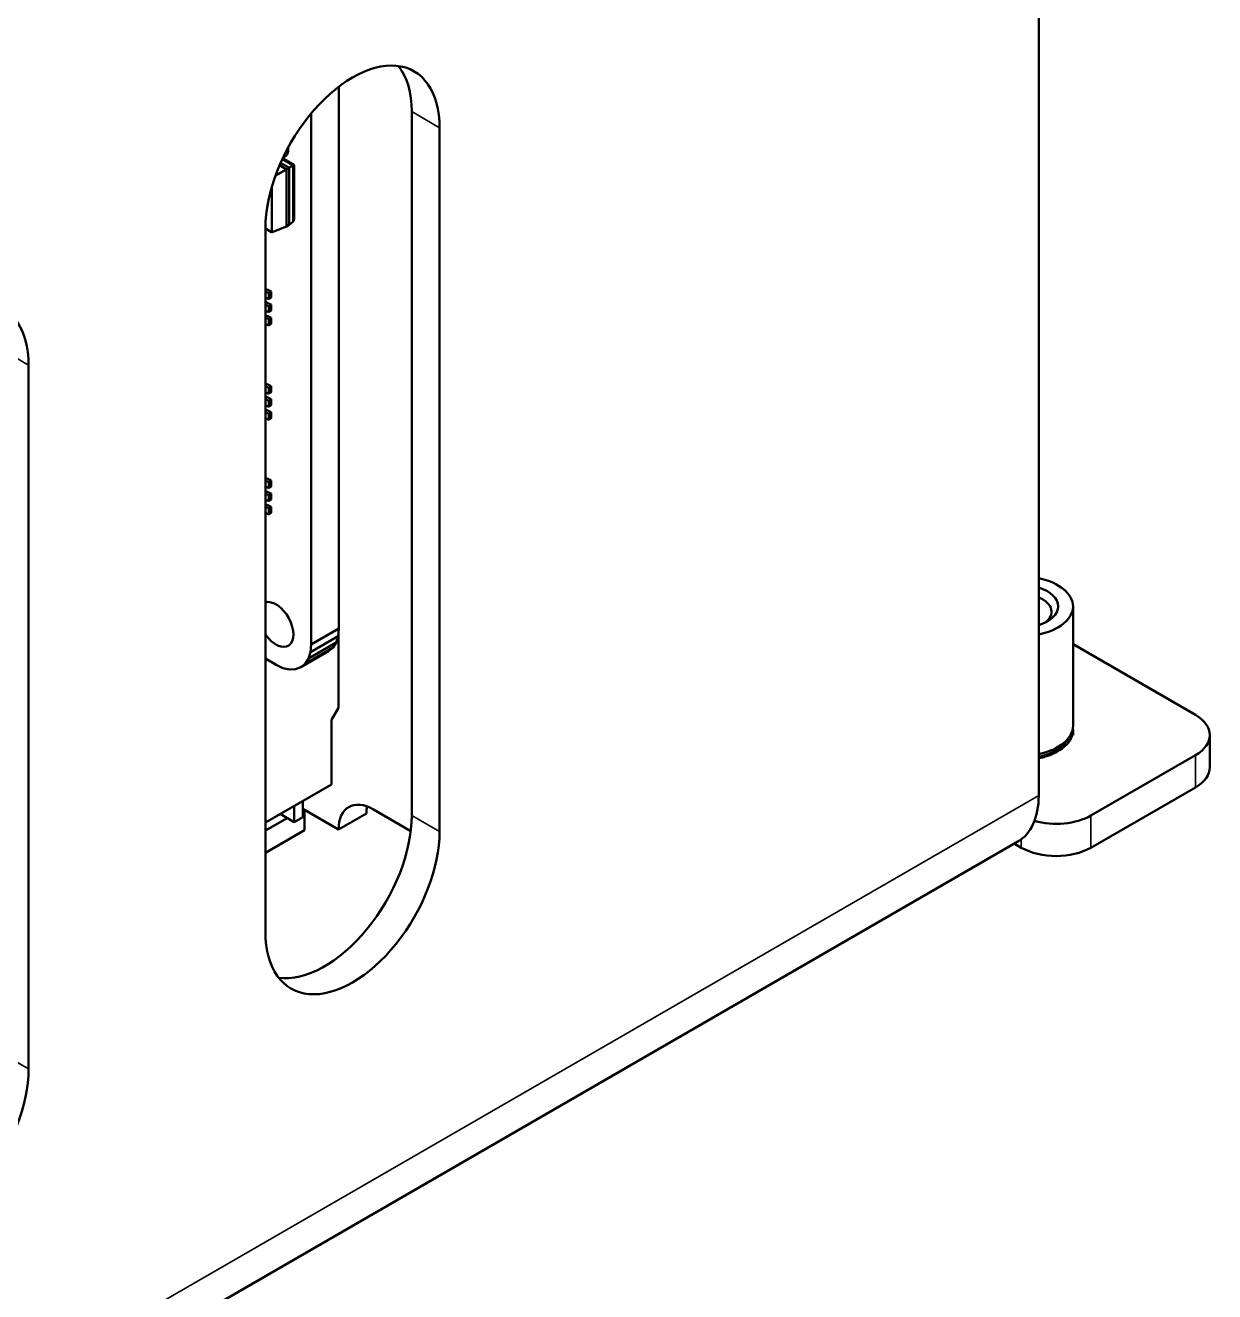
# Model space of a CAD drawing. Header units: millimetres. Extents: x 3118 to 4801, y 919 to 1849.
# Drawn here: x 4072.9 to 4121.2, y 1603 to 1654.4 of the extents above; entities that cross this region are included whole.
import ezdxf

# ---------------------------------------------------------------- set-up
doc = ezdxf.new("R2010")
doc.units = ezdxf.units.MM
doc.header["$LTSCALE"] = 1.8
doc.layers.add('외형선(ISO)', color=7, linetype='Continuous', lineweight=50)
doc.layers.add('좁은 외형선(ISO)', color=7, linetype='Continuous', lineweight=35)

msp = doc.modelspace()

# ---------------------------------------------------------------- linework, layer by layer
at = {"layer": '외형선(ISO)'}
for p, q in [((4114.069, 1623.161), (4114.069, 1678.601)), ((4085.657, 1629.935), (4085.657, 1651.941)), ((4084.524, 1629.281), (4084.524, 1650.843)), ((4088.613, 1622.345), (4088.613, 1650.922)), ((4089.744, 1650.269), (4089.744, 1621.691)), ((4083.59, 1649.294), (4083.59, 1649.459)), ((4083.62, 1648.649), (4083.288, 1648.841)), ((4083.372, 1649.027), (4083.827, 1648.764)), ((4083.388, 1649.06), (4083.488, 1649.118)), ((4083.514, 1648.588), (4083.245, 1648.743)), ((4083.514, 1648.588), (4083.514, 1648.588)), ((4083.527, 1646.269), (4083.528, 1648.563)), ((4083.528, 1648.563), (4083.528, 1648.563)), ((4083.62, 1648.649), (4083.62, 1648.649)), ((4083.633, 1646.33), (4083.634, 1648.625)), ((4083.634, 1648.625), (4083.634, 1648.625)), ((4083.837, 1648.747), (4083.837, 1646.572)), ((4083.522, 1646.259), (4082.94, 1646.031)), ((4083.523, 1646.26), (4083.63, 1646.321)), ((4083.527, 1646.269), (4083.527, 1646.269)), ((4083.63, 1646.322), (4083.787, 1646.447)), ((4083.633, 1646.33), (4083.633, 1646.33)), ((4082.673, 1617.609), (4082.673, 1646.186)), ((4082.673, 1646.177), (4082.923, 1646.033)), ((4082.77, 1643.681), (4082.902, 1643.617)), ((4082.806, 1643.551), (4082.674, 1643.615)), ((4082.806, 1643.306), (4082.674, 1643.37)), ((4082.77, 1643.15), (4082.902, 1643.086)), ((4082.902, 1643.617), (4082.806, 1643.551)), ((4082.806, 1643.306), (4082.806, 1643.551)), ((4082.902, 1643.372), (4082.806, 1643.306)), ((4082.902, 1643.372), (4082.902, 1643.617)), ((4082.806, 1643.02), (4082.674, 1643.084)), ((4082.806, 1642.775), (4082.674, 1642.839)), ((4082.77, 1642.62), (4082.902, 1642.556)), ((4082.902, 1643.086), (4082.806, 1643.02)), ((4082.806, 1642.775), (4082.806, 1643.02)), ((4082.902, 1642.841), (4082.806, 1642.775)), ((4082.902, 1642.841), (4082.902, 1643.086)), ((4082.806, 1642.489), (4082.674, 1642.553)), ((4082.806, 1642.244), (4082.674, 1642.308)), ((4082.902, 1642.556), (4082.806, 1642.489)), ((4082.806, 1642.244), (4082.806, 1642.489)), ((4082.902, 1642.311), (4082.806, 1642.244)), ((4082.902, 1642.311), (4082.902, 1642.556)), ((4073.057, 1640.634), (4073.057, 1612.057)), ((4082.805, 1639.714), (4082.673, 1639.778)), ((4082.805, 1639.469), (4082.673, 1639.533)), ((4082.77, 1639.845), (4082.902, 1639.781)), ((4082.902, 1639.781), (4082.805, 1639.714)), ((4082.805, 1639.469), (4082.805, 1639.714)), ((4082.902, 1639.536), (4082.805, 1639.469)), ((4082.902, 1639.536), (4082.902, 1639.781)), ((4082.805, 1639.184), (4082.673, 1639.248)), ((4082.77, 1639.314), (4082.902, 1639.25)), ((4082.902, 1639.25), (4082.805, 1639.184)), ((4082.805, 1638.939), (4082.805, 1639.184)), ((4082.902, 1639.005), (4082.902, 1639.25)), ((4082.805, 1638.939), (4082.673, 1639.003)), ((4082.805, 1638.653), (4082.673, 1638.717)), ((4082.77, 1638.783), (4082.902, 1638.719)), ((4082.902, 1639.005), (4082.805, 1638.939)), ((4082.902, 1638.719), (4082.805, 1638.653)), ((4082.805, 1638.408), (4082.805, 1638.653)), ((4082.902, 1638.474), (4082.902, 1638.719)), ((4082.805, 1638.408), (4082.673, 1638.472)), ((4082.902, 1638.474), (4082.805, 1638.408)), ((4082.805, 1635.878), (4082.673, 1635.942)), ((4082.769, 1636.008), (4082.901, 1635.944)), ((4082.901, 1635.944), (4082.805, 1635.878)), ((4082.901, 1635.699), (4082.901, 1635.944)), ((4082.805, 1635.633), (4082.673, 1635.697)), ((4082.769, 1635.478), (4082.901, 1635.414)), ((4082.805, 1635.633), (4082.805, 1635.878)), ((4082.901, 1635.699), (4082.805, 1635.633)), ((4082.901, 1635.414), (4082.805, 1635.347)), ((4082.901, 1635.169), (4082.901, 1635.414)), ((4082.805, 1635.347), (4082.673, 1635.411)), ((4082.805, 1635.102), (4082.673, 1635.166)), ((4082.769, 1634.947), (4082.901, 1634.883)), ((4082.805, 1635.102), (4082.805, 1635.347)), ((4082.901, 1635.169), (4082.805, 1635.102)), ((4082.805, 1634.817), (4082.673, 1634.88)), ((4082.805, 1634.572), (4082.673, 1634.635)), ((4082.901, 1634.883), (4082.805, 1634.817)), ((4082.805, 1634.572), (4082.805, 1634.817)), ((4082.901, 1634.638), (4082.805, 1634.572)), ((4082.901, 1634.638), (4082.901, 1634.883)), ((4115.462, 1630.836), (4115.462, 1625.98)), ((4085.657, 1629.935), (4084.524, 1629.281)), ((4085.629, 1629.63), (4085.657, 1629.935)), ((4085.643, 1629.783), (4085.643, 1626.713)), ((4085.549, 1629.369), (4084.415, 1628.715)), ((4085.629, 1629.63), (4084.496, 1628.976)), ((4084.496, 1628.976), (4084.524, 1629.281)), ((4085.417, 1629.162), (4085.549, 1629.369)), ((4085.549, 1629.369), (4085.629, 1629.63)), ((4115.462, 1629.297), (4120.433, 1626.427)), ((4085.24, 1629.015), (4084.107, 1628.361)), ((4085.417, 1629.162), (4084.284, 1628.507)), ((4084.415, 1628.715), (4084.496, 1628.976)), ((4085.24, 1629.015), (4085.417, 1629.162)), ((4082.673, 1628.716), (4083.102, 1628.468)), ((4082.673, 1628.632), (4082.746, 1628.674)), ((4083.102, 1628.468), (4083.38, 1628.332)), ((4083.38, 1628.332), (4083.646, 1628.271)), ((4083.646, 1628.271), (4083.892, 1628.281)), ((4083.892, 1628.281), (4084.107, 1628.361)), ((4084.107, 1628.361), (4084.284, 1628.507)), ((4084.284, 1628.507), (4084.415, 1628.715)), ((4085.36, 1626.223), (4085.643, 1626.713)), ((4085.36, 1623.61), (4085.36, 1626.223)), ((4115.462, 1625.808), (4115.462, 1625.611)), ((4121.019, 1624.304), (4121.019, 1625.611)), ((4120.433, 1624.794), (4116.19, 1622.345)), ((4082.673, 1622.059), (4085.36, 1623.61)), ((4116.19, 1621.038), (4120.433, 1623.488)), ((4083.84, 1622.079), (4083.84, 1622.732)), ((4084.194, 1622.283), (4084.194, 1622.937)), ((4084.194, 1622.61), (4085.643, 1621.773)), ((4084.264, 1621.753), (4084.264, 1622.569)), ((4087.057, 1622.59), (4088.574, 1621.714)), ((4082.673, 1621.732), (4083.557, 1622.243)), ((4083.274, 1622.406), (4083.84, 1622.079)), ((4083.84, 1622.079), (4084.194, 1622.283)), ((4085.643, 1621.773), (4086.775, 1622.426)), ((4082.673, 1620.834), (4084.264, 1621.753)), ((4113.22, 1621.284), (3961.192, 1533.511)), ((4113.078, 1621.202), (4113.362, 1621.038))]:
    msp.add_line(p, q, dxfattribs=at)
msp.add_arc((4082.933, 1646.05), 0.02, 239.9906, 291.3831, dxfattribs=at)
for centre, major_axis, ratio, start_param, end_param in [((4086.209, 1648.228), (2.5, 4.33), 0.57735, 5.497787, 8.63938), ((4085.077, 1648.881), (2.5, 4.33), 0.57735, 5.497787, 6.054934), ((4083.514, 1648.572), (0.01, -0.0173), 0.525861, 0.787677, 2.353552), ((4083.619, 1648.632), (0.01, -0.0173), 0.626638, 0.787657, 2.353539), ((4083.514, 1646.278), (0.0087, -0.018), 0.576259, 6.240067, 7.109544), ((4083.619, 1646.338), (0.0113, -0.0165), 0.57624, 6.239577, 7.022328), ((4069.521, 1638.593), (2.5, 4.33), 0.57735, 5.497787, 8.63938), ((4082.61, 1643.571), (0.25, 0), 0.57746, 0.872759, 1.313662), ((4082.61, 1643.571), (-0.1, 0), 0.57746, 4.014352, 4.023173), ((4082.61, 1643.326), (-0.1, 0), 0.57746, 4.014352, 4.022652), ((4082.61, 1643.04), (0.25, 0), 0.57746, 0.872759, 1.313301), ((4082.61, 1643.04), (-0.1, 0), 0.57746, 4.014352, 4.022044), ((4082.61, 1642.795), (-0.1, 0), 0.57746, 4.014352, 4.021522), ((4082.61, 1642.509), (0.25, 0), 0.57746, 0.872759, 1.312941), ((4082.61, 1642.509), (-0.1, 0), 0.57746, 4.014352, 4.020913), ((4082.609, 1642.264), (-0.1, 0), 0.57746, 4.014352, 4.020391), ((4082.609, 1639.734), (0.25, 0), 0.57746, 0.872759, 1.311053), ((4082.609, 1639.734), (-0.1, 0), 0.57746, 4.014352, 4.014975), ((4082.609, 1639.203), (0.25, 0), 0.57746, 0.872759, 1.310692), ((4082.609, 1638.673), (0.25, 0), 0.57746, 0.872759, 1.310332), ((4082.608, 1635.898), (0.25, 0), 0.57746, 0.872759, 1.308443), ((4082.608, 1635.367), (0.25, 0), 0.57746, 0.872759, 1.308082), ((4082.608, 1634.836), (0.25, 0), 0.57746, 0.872759, 1.307721), ((4113.362, 1630.836), (2.1, 0), 0.57735, 5.055818, 7.510553), ((4113.362, 1630.836), (1.5, 0), 0.57735, 5.203272, 7.363099), ((4083.103, 1630.101), (0.5, -0.866), 0.57735, 4.845465, 9.291702), ((4113.362, 1630.615), (1.229, 0), 0.57735, 5.602505, 7.241234), ((4119.019, 1625.611), (2, 0), 0.57735, 5.497787, 7.068583), ((4113.362, 1625.98), (2.1, 0), 0.57735, 5.055818, 6.283185), ((4113.362, 1625.808), (2.1, 0), 0.57735, 5.055818, 6.353955), ((4113.362, 1625.808), (1.995, 0), 0.57735, 5.074704, 5.990604), ((4119.019, 1624.304), (2, 0), 0.57735, 5.497787, 6.283185), ((4111.17, 1624.835), (2.05, -3.551), 0.57735, 0, 0.785398), ((4087.057, 1620.957), (-1, 1.732), 0.57735, 5.497787, 7.068583), ((4088.189, 1621.61), (1, -1.732), 0.57735, 3.742857, 3.926991), ((4085.077, 1620.303), (-2.5, -4.33), 0.57735, 0.228251, 2.356194), ((4114.776, 1623.161), (-2, 0), 0.57735, 1.115587, 2.356194), ((4086.209, 1619.65), (-2.5, -4.33), 0.57735, 5.497787, 8.63938), ((4114.776, 1621.855), (2, 0), 0.57735, 3.926991, 5.497787), ((4069.521, 1610.016), (-2.5, -4.33), 0.57735, 5.497787, 8.63938)]:
    msp.add_ellipse(centre, major_axis=major_axis, ratio=ratio, start_param=start_param, end_param=end_param, dxfattribs=at)
for points, knots in [([(4083.59, 1649.294), (4083.59, 1649.28), (4083.588, 1649.264), (4083.58, 1649.234), (4083.574, 1649.219), (4083.559, 1649.19), (4083.551, 1649.177), (4083.531, 1649.152), (4083.52, 1649.141), (4083.502, 1649.126), (4083.495, 1649.122), (4083.488, 1649.118)], [0, 0, 0, 0, 0.00501756, 0.00501756, 0.0098973, 0.0098973, 0.01468923, 0.01468923, 0.01945889, 0.01945889, 0.02229104, 0.02229104, 0.02229104, 0.02229104]), ([(4083.776, 1648.739), (4083.779, 1648.741), (4083.781, 1648.742), (4083.784, 1648.744), (4083.787, 1648.745), (4083.789, 1648.746), (4083.791, 1648.748), (4083.794, 1648.749), (4083.796, 1648.75), (4083.798, 1648.752), (4083.8, 1648.753), (4083.803, 1648.754), (4083.805, 1648.755), (4083.807, 1648.756), (4083.808, 1648.757), (4083.81, 1648.758), (4083.812, 1648.759), (4083.814, 1648.759), (4083.815, 1648.76), (4083.817, 1648.761), (4083.818, 1648.761), (4083.819, 1648.762), (4083.821, 1648.763), (4083.822, 1648.763), (4083.823, 1648.763), (4083.824, 1648.764), (4083.824, 1648.764), (4083.825, 1648.764), (4083.826, 1648.764), (4083.826, 1648.764), (4083.827, 1648.764), (4083.827, 1648.764), (4083.827, 1648.764), (4083.827, 1648.764)], [3.2288591, 3.2288591, 3.2288591, 3.2288591, 3.2962923, 3.2962923, 3.2962923, 3.3637255, 3.3637255, 3.3637255, 3.4311586, 3.4311586, 3.4311586, 3.4985918, 3.4985918, 3.4985918, 3.566025, 3.566025, 3.566025, 3.6334582, 3.6334582, 3.6334582, 3.7008913, 3.7008913, 3.7008913, 3.7683245, 3.7683245, 3.7683245, 3.8357577, 3.8357577, 3.8357577, 3.9031909, 3.9031909, 3.9031909, 3.9380442, 3.9380442, 3.9380442, 3.9380442]), ([(4083.837, 1648.747), (4083.837, 1648.747), (4083.837, 1648.746), (4083.837, 1648.746), (4083.837, 1648.746), (4083.837, 1648.745), (4083.836, 1648.745), (4083.836, 1648.744), (4083.835, 1648.744), (4083.834, 1648.743), (4083.833, 1648.743), (4083.833, 1648.742), (4083.831, 1648.741), (4083.83, 1648.74), (4083.829, 1648.739), (4083.828, 1648.738), (4083.826, 1648.737), (4083.825, 1648.736), (4083.823, 1648.735), (4083.822, 1648.734), (4083.82, 1648.733), (4083.818, 1648.732), (4083.816, 1648.731), (4083.814, 1648.729), (4083.812, 1648.728), (4083.81, 1648.727), (4083.808, 1648.725), (4083.805, 1648.724), (4083.803, 1648.722), (4083.8, 1648.721), (4083.798, 1648.719), (4083.795, 1648.718), (4083.793, 1648.716), (4083.79, 1648.715)], [2.3452559, 2.3452559, 2.3452559, 2.3452559, 2.3799944, 2.3799944, 2.3799944, 2.4474276, 2.4474276, 2.4474276, 2.5148608, 2.5148608, 2.5148608, 2.582294, 2.582294, 2.582294, 2.6497271, 2.6497271, 2.6497271, 2.7171603, 2.7171603, 2.7171603, 2.7845935, 2.7845935, 2.7845935, 2.8520267, 2.8520267, 2.8520267, 2.9194598, 2.9194598, 2.9194598, 2.986893, 2.986893, 2.986893, 3.0543262, 3.0543262, 3.0543262, 3.0543262]), ([(4083.827, 1648.763), (4083.829, 1648.762), (4083.83, 1648.76), (4083.834, 1648.755), (4083.835, 1648.752), (4083.836, 1648.748), (4083.836, 1648.747), (4083.836, 1648.747)], [0, 0, 0, 0, 0.000808075, 0.000808075, 0.001695555, 0.001695555, 0.001991993, 0.001991993, 0.001991993, 0.001991993]), ([(4083.825, 1646.503), (4083.82, 1646.491), (4083.815, 1646.48), (4083.802, 1646.461), (4083.795, 1646.453), (4083.787, 1646.447)], [0.002863483, 0.002863483, 0.002863483, 0.002863483, 0.00704691, 0.00704691, 0.01047629, 0.01047629, 0.01047629, 0.01047629]), ([(4083.79, 1646.455), (4083.793, 1646.457), (4083.795, 1646.46), (4083.798, 1646.462), (4083.8, 1646.464), (4083.802, 1646.467), (4083.805, 1646.47), (4083.807, 1646.472), (4083.809, 1646.475), (4083.811, 1646.478), (4083.814, 1646.482), (4083.816, 1646.485), (4083.818, 1646.488), (4083.819, 1646.492), (4083.821, 1646.495), (4083.823, 1646.499), (4083.824, 1646.503), (4083.826, 1646.507), (4083.827, 1646.511), (4083.829, 1646.515), (4083.83, 1646.519), (4083.831, 1646.523), (4083.832, 1646.528), (4083.833, 1646.532), (4083.834, 1646.537), (4083.835, 1646.542), (4083.835, 1646.546), (4083.836, 1646.551), (4083.836, 1646.556), (4083.837, 1646.561), (4083.837, 1646.566), (4083.837, 1646.568), (4083.837, 1646.57), (4083.837, 1646.572)], [0.0872665, 0.0872665, 0.0872665, 0.0872665, 0.1546996, 0.1546996, 0.1546996, 0.2221328, 0.2221328, 0.2221328, 0.289566, 0.289566, 0.289566, 0.3569992, 0.3569992, 0.3569992, 0.4244323, 0.4244323, 0.4244323, 0.4918655, 0.4918655, 0.4918655, 0.5592987, 0.5592987, 0.5592987, 0.6267319, 0.6267319, 0.6267319, 0.694165, 0.694165, 0.694165, 0.7615982, 0.7615982, 0.7615982, 0.7876775, 0.7876775, 0.7876775, 0.7876775])]:
    msp.add_open_spline(points, degree=3, knots=knots, dxfattribs=at)
at = {"layer": '좁은 외형선(ISO)'}
for p, q in [((4089.744, 1650.269), (4088.613, 1650.922)), ((4083.507, 1649.3), (4083.507, 1649.282)), ((4083.584, 1649.286), (4083.584, 1649.448)), ((4083.776, 1648.739), (4083.352, 1648.984)), ((4083.392, 1649.069), (4083.492, 1649.127)), ((4083.457, 1649.196), (4083.453, 1649.194)), ((4083.528, 1648.563), (4083.072, 1648.3)), ((4083.087, 1648.341), (4083.514, 1648.588)), ((4083.514, 1648.588), (4083.62, 1648.649)), ((4083.634, 1648.625), (4083.528, 1648.563)), ((4083.62, 1648.649), (4083.776, 1648.739)), ((4083.79, 1648.715), (4083.634, 1648.625)), ((4083.79, 1646.455), (4083.79, 1648.715)), ((4082.919, 1646.042), (4082.919, 1647.823)), ((4082.946, 1647.915), (4082.946, 1646.041)), ((4082.946, 1646.041), (4083.527, 1646.269)), ((4083.527, 1646.269), (4083.633, 1646.33)), ((4083.633, 1646.33), (4083.79, 1646.455)), ((4082.673, 1646.184), (4082.919, 1646.042)), ((4082.674, 1643.37), (4082.674, 1643.615)), ((4082.674, 1642.839), (4082.674, 1643.084)), ((4082.674, 1642.308), (4082.674, 1642.553)), ((4073.057, 1640.634), (4071.925, 1641.287)), ((4082.673, 1639.533), (4082.673, 1639.778)), ((4120.433, 1624.794), (4120.433, 1623.488)), ((4114.069, 1623.161), (3962.041, 1535.388)), ((4089.744, 1621.691), (4088.613, 1622.345)), ((4116.19, 1621.038), (4116.19, 1622.345)), ((4113.362, 1621.378), (4113.362, 1621.038)), ((4073.057, 1612.057), (4071.925, 1612.71))]:
    msp.add_line(p, q, dxfattribs=at)
for centre, major_axis, ratio, start_param, end_param in [((4083.457, 1649.253), (-0.035, -0.0606), 0.577241, 0.785493, 2.356289), ((4083.443, 1649.204), (-0.01, 0.0173), 0.57735, 3.926801, 4.208919), ((4083.478, 1649.135), (0.01, -0.0173), 0.57735, 0, 0.785209), ((4083.492, 1649.233), (0.065, 0.113), 0.577241, 3.927086, 5.497882), ((4083.492, 1649.29), (-0.02, 0), 0.57746, 1.731586, 2.356289), ((4083.57, 1649.294), (0.02, 0), 0.57746, 5.497882, 6.283185), ((4083.775, 1648.722), (0.01, -0.0173), 0.67324, 0.788987, 2.352187), ((4083.775, 1646.463), (0.0125, -0.0156), 0.572962, 0, 0.694804), ((4082.933, 1646.05), (-0.01, -0.0173), 0.577241, 5.497882, 6.283185), ((4082.933, 1646.05), (0.02, 0), 0.57746, 3.927086, 5.410615), ((4082.933, 1646.05), (0.0073, -0.0186), 0.573, 0, 0.868023)]:
    msp.add_ellipse(centre, major_axis=major_axis, ratio=ratio, start_param=start_param, end_param=end_param, dxfattribs=at)

doc.saveas('drawing.dxf')
